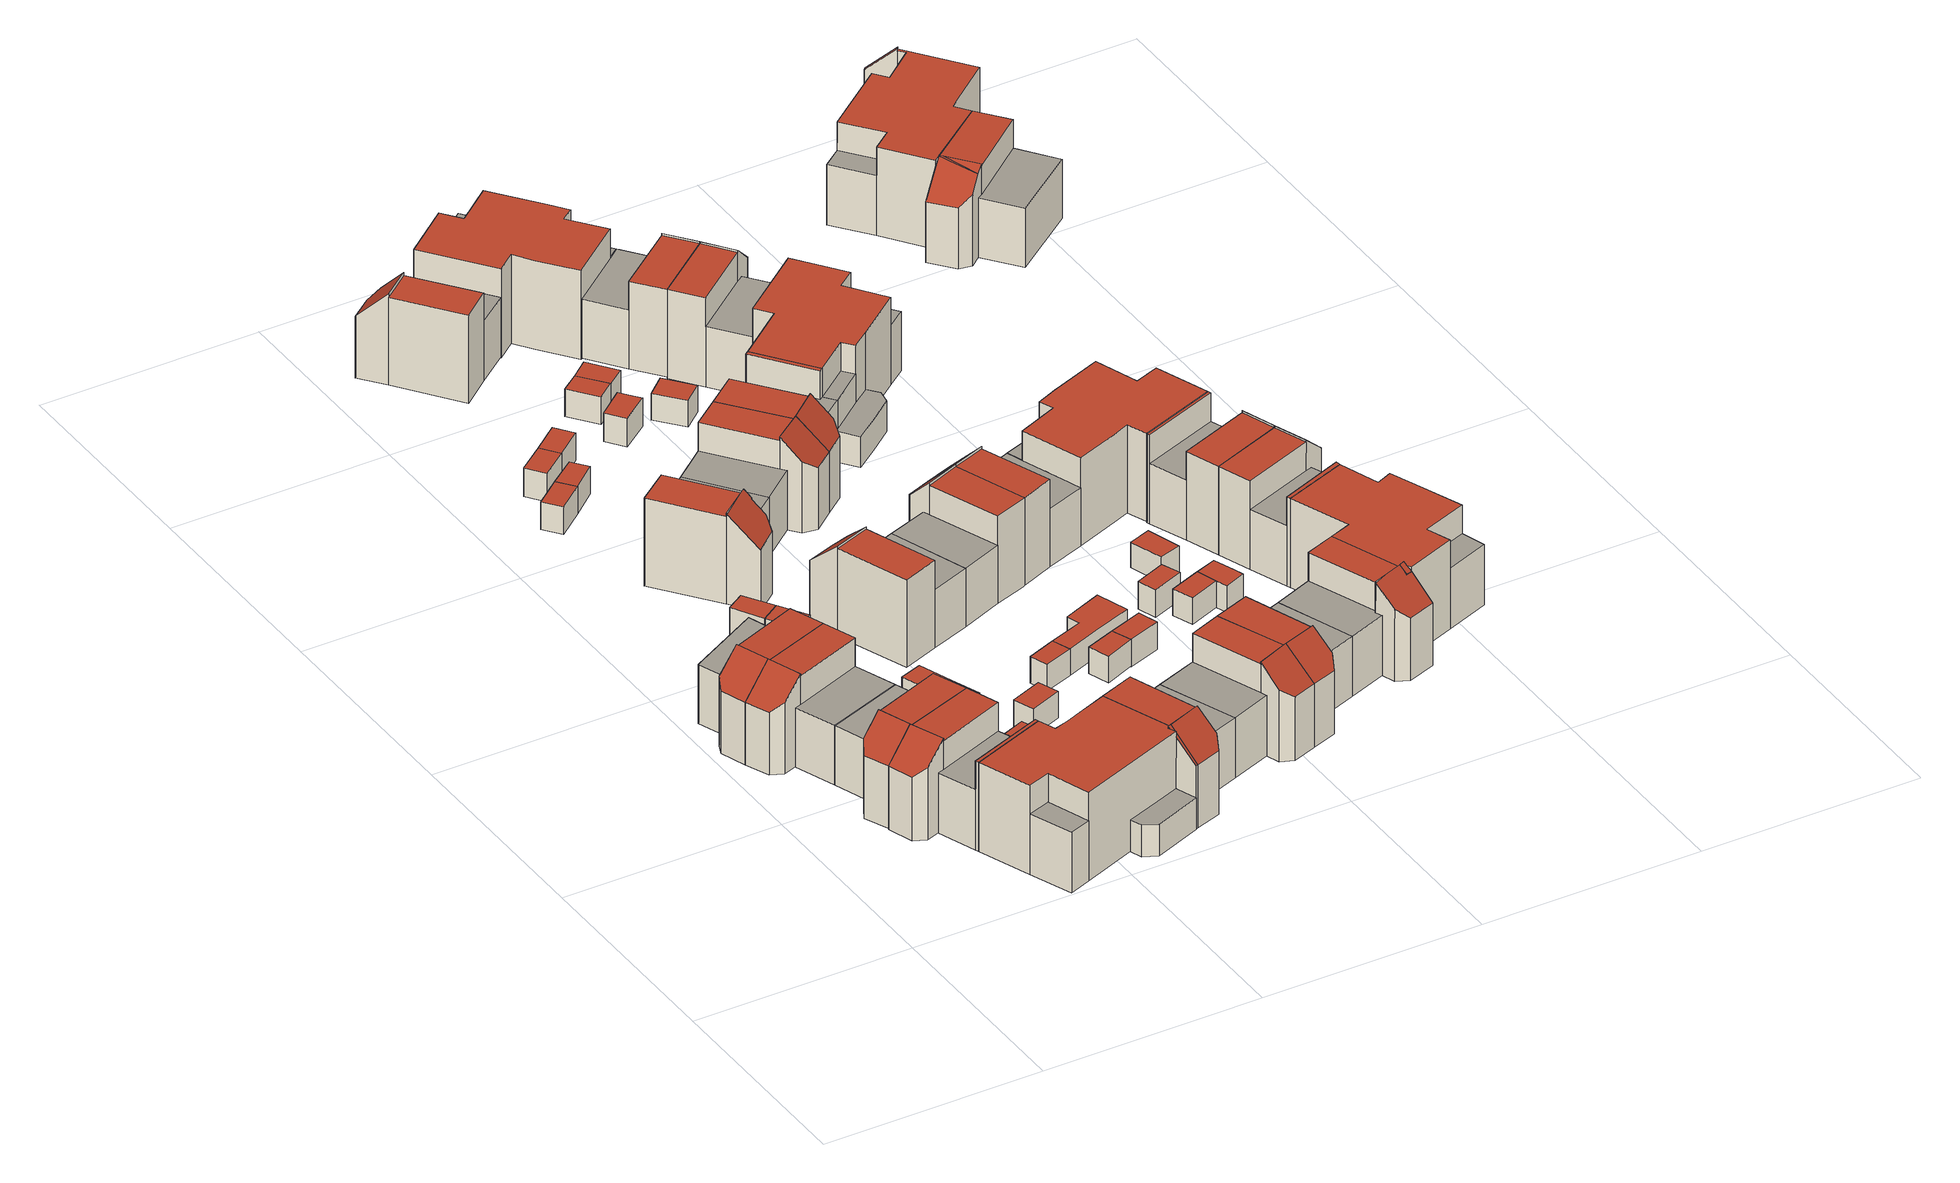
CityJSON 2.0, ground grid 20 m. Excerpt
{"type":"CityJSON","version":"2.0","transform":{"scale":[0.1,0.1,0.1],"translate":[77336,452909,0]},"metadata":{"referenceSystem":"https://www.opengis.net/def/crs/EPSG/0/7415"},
"CityObjects":{
"building1":{"type":"Building","attributes":{"Volume":412.46,"Dakoppervlakte":33.61,"Muuroppervlakte":242.44,"Vloeroppervlakte":60.44,"hoogte_Z_max_in_m_NAP":9.59,"GEB_DOEL":"woonfunctie","dateOfConstruction":"1986-01-01","measuredHeight":8.54},"geometry":[{"type":"Solid","lod":"2","boundaries":[[[[0,1,2,3,4,5,6,7,8]],[[9,10,11,12,13]],[[14,15,16,17]],[[18,19,20,21,22]],[[1,11,10,2]],[[1,0,12,11]],[[17,16,12,0,8]],[[7,14,17,8]],[[7,6,20,19,14]],[[20,6,5,21]],[[5,4,22,21]],[[19,18,15,14]],[[16,15,13,12]],[[3,9,13,15,18,22,4]],[[9,3,2,10]]]],"semantics":{"surfaces":[{"type":"GroundSurface"},{"type":"OuterFloorSurface"},{"type":"RoofSurface"},{"type":"WallSurface"}],"values":[[0,1,2,2,3,3,3,3,3,3,3,3,3,3,3]]}}]},
"building2":{"type":"Building","attributes":{"Volume":404.18,"Dakoppervlakte":34.01,"Muuroppervlakte":240.32,"Vloeroppervlakte":59.19,"hoogte_Z_max_in_m_NAP":9.59,"GEB_DOEL":"woonfunctie","dateOfConstruction":"1986-01-01","measuredHeight":8.51},"geometry":[{"type":"Solid","lod":"2","boundaries":[[[[8,7,6,23,24,25,26,27,28]],[[29,30,31,32,33]],[[34,14,17,35]],[[36,20,19,37,38]],[[27,26,29,33]],[[29,26,25,30]],[[17,14,7,8]],[[8,28,32,35,17]],[[23,36,38,24]],[[36,23,6,20]],[[19,20,6,7,14]],[[19,14,34,37]],[[34,35,32,31]],[[37,34,31,30,25,24,38]],[[28,27,33,32]]]],"semantics":{"surfaces":[{"type":"GroundSurface"},{"type":"OuterFloorSurface"},{"type":"RoofSurface"},{"type":"WallSurface"}],"values":[[0,1,2,2,3,3,3,3,3,3,3,3,3,3,3]]}}]},
"building3":{"type":"Building","attributes":{"Volume":421.4,"Dakoppervlakte":35.99,"Muuroppervlakte":285.68,"Vloeroppervlakte":60.63,"hoogte_Z_max_in_m_NAP":9.59,"GEB_DOEL":"woonfunctie","dateOfConstruction":"1986-01-01","measuredHeight":8.56},"geometry":[{"type":"Solid","lod":"2","boundaries":[[[[39,40,41,42,43,44,45,46,47,48,49]],[[50,51,52,53,54]],[[55,56,57,58]],[[59,60,61,62]],[[63,64,65,66,67]],[[52,51,49,48]],[[42,41,50,54]],[[55,40,39,56]],[[57,56,39,49,51]],[[50,58,57,51]],[[59,62,52,48,47]],[[59,47,46,60]],[[46,45,63,67,60]],[[64,63,45,44]],[[65,64,44,43]],[[66,61,60,67]],[[62,61,53,52]],[[53,61,66,65,43,42,54]],[[41,40,55,58,50]]]],"semantics":{"surfaces":[{"type":"GroundSurface"},{"type":"OuterFloorSurface"},{"type":"RoofSurface"},{"type":"WallSurface"}],"values":[[0,1,2,2,2,3,3,3,3,3,3,3,3,3,3,3,3,3,3]]}}]},
"building4":{"type":"Building","attributes":{"Volume":412.08,"Dakoppervlakte":34.38,"Muuroppervlakte":241.96,"Vloeroppervlakte":60.06,"hoogte_Z_max_in_m_NAP":9.59,"GEB_DOEL":"woonfunctie","dateOfConstruction":"1986-01-01","measuredHeight":8.53},"geometry":[{"type":"Solid","lod":"2","boundaries":[[[[2,1,68,69,70,71,72,73,74]],[[10,75,76,77,11]],[[78,60,59,79]],[[63,67,80,81,82]],[[2,10,11,1]],[[2,74,75,10]],[[59,60,70,69]],[[68,77,79,59,69]],[[82,72,71,63]],[[60,67,63,71,70]],[[72,82,81,73]],[[67,60,78,80]],[[77,76,78,79]],[[78,76,75,74,73,81,80]],[[68,1,11,77]]]],"semantics":{"surfaces":[{"type":"GroundSurface"},{"type":"OuterFloorSurface"},{"type":"RoofSurface"},{"type":"WallSurface"}],"values":[[0,1,2,2,3,3,3,3,3,3,3,3,3,3,3]]}}]},
"building5":{"type":"Building","attributes":{"Volume":960.39,"Dakoppervlakte":105.36,"Muuroppervlakte":404.07,"Vloeroppervlakte":125.51,"hoogte_Z_max_in_m_NAP":9.63,"GEB_DOEL":"woonfunctie","dateOfConstruction":"1986-01-01","measuredHeight":8.59},"geometry":[{"type":"Solid","lod":"2","boundaries":[[[[83,40,39,84,85,86,87,88,89,90,91,92,93,94]],[[95,96,97,98]],[[99,100,101,102,103]],[[56,55,104,105,106,107,108,109,110,111,112,113]],[[114,115,116,117,108,118]],[[40,55,56,39]],[[104,55,40,83,95]],[[110,87,86,111]],[[111,86,85,84,113,112]],[[95,83,94,96]],[[93,97,96,94]],[[104,95,98,105]],[[105,98,97,106]],[[103,92,91,99]],[[100,99,91,90]],[[90,89,101,100]],[[89,88,115,114,101]],[[110,116,115,88,87]],[[97,93,92,103,102,118,107,106]],[[107,118,108]],[[116,110,109,117]],[[117,109,108]],[[118,102,101,114]],[[39,56,113,84]]]],"semantics":{"surfaces":[{"type":"GroundSurface"},{"type":"OuterFloorSurface"},{"type":"RoofSurface"},{"type":"WallSurface"}],"values":[[0,1,1,2,2,3,3,3,3,3,3,3,3,3,3,3,3,3,3,3,3,3,3,3]]}}]},
"building6":{"type":"Building","attributes":{"Volume":16.04,"Dakoppervlakte":6.14,"Muuroppervlakte":26.52,"Vloeroppervlakte":6.14,"hoogte_Z_max_in_m_NAP":3.55,"GEB_DOEL":"onbekend","dateOfConstruction":"1986-01-01","measuredHeight":2.61},"geometry":[{"type":"Solid","lod":"2","boundaries":[[[[119,120,121,122]],[[123,124,125,126]],[[119,122,124,123]],[[121,125,124,122]],[[120,126,125,121]],[[120,119,123,126]]]],"semantics":{"surfaces":[{"type":"GroundSurface"},{"type":"RoofSurface"},{"type":"WallSurface"}],"values":[[0,1,2,2,2,2]]}}]},
"building7":{"type":"Building","attributes":{"Volume":15.72,"Dakoppervlakte":6.08,"Muuroppervlakte":25.92,"Vloeroppervlakte":6.08,"hoogte_Z_max_in_m_NAP":3.55,"GEB_DOEL":"onbekend","dateOfConstruction":"1986-01-01","measuredHeight":2.59},"geometry":[{"type":"Solid","lod":"2","boundaries":[[[[127,128,129,130]],[[123,131,132,124]],[[129,128,131,123]],[[128,127,132,131]],[[130,124,132,127]],[[130,129,123,124]]]],"semantics":{"surfaces":[{"type":"GroundSurface"},{"type":"RoofSurface"},{"type":"WallSurface"}],"values":[[0,1,2,2,2,2]]}}]},
"building8":{"type":"Building","attributes":{"Volume":14.73,"Dakoppervlakte":5.78,"Muuroppervlakte":25.22,"Vloeroppervlakte":5.78,"hoogte_Z_max_in_m_NAP":3.57,"GEB_DOEL":"onbekend","dateOfConstruction":"1986-01-01","measuredHeight":2.55},"geometry":[{"type":"Solid","lod":"2","boundaries":[[[[133,134,135,136]],[[137,138,139,140]],[[139,133,136,140]],[[136,135,137,140]],[[134,138,137,135]],[[133,139,138,134]]]],"semantics":{"surfaces":[{"type":"GroundSurface"},{"type":"RoofSurface"},{"type":"WallSurface"}],"values":[[0,1,2,2,2,2]]}}]},
"building9":{"type":"Building","attributes":{"Volume":15.41,"Dakoppervlakte":6.23,"Muuroppervlakte":24.92,"Vloeroppervlakte":6.23,"hoogte_Z_max_in_m_NAP":3.53,"GEB_DOEL":"onbekend","dateOfConstruction":"1986-01-01","measuredHeight":2.47},"geometry":[{"type":"Solid","lod":"2","boundaries":[[[[141,142,143,144]],[[145,146,147,148]],[[144,145,148,141]],[[144,143,146,145]],[[146,143,142,147]],[[141,148,147,142]]]],"semantics":{"surfaces":[{"type":"GroundSurface"},{"type":"RoofSurface"},{"type":"WallSurface"}],"values":[[0,1,2,2,2,2]]}}]},
"building10":{"type":"Building","attributes":{"Volume":17.42,"Dakoppervlakte":6.76,"Muuroppervlakte":27.36,"Vloeroppervlakte":6.76,"hoogte_Z_max_in_m_NAP":3.53,"GEB_DOEL":"onbekend","dateOfConstruction":"1986-01-01","measuredHeight":2.58},"geometry":[{"type":"Solid","lod":"2","boundaries":[[[[149,150,151,152]],[[153,154,155,156]],[[149,152,156,155]],[[151,153,156,152]],[[150,154,153,151]],[[150,149,155,154]]]],"semantics":{"surfaces":[{"type":"GroundSurface"},{"type":"RoofSurface"},{"type":"WallSurface"}],"values":[[0,1,2,2,2,2]]}}]},
"building11":{"type":"Building","attributes":{"Volume":15.93,"Dakoppervlakte":6.16,"Muuroppervlakte":25.96,"Vloeroppervlakte":6.16,"hoogte_Z_max_in_m_NAP":3.53,"GEB_DOEL":"onbekend","dateOfConstruction":"1986-01-01","measuredHeight":2.58},"geometry":[{"type":"Solid","lod":"2","boundaries":[[[[157,158,159,160]],[[155,161,162,156]],[[157,160,161,155]],[[160,159,162,161]],[[158,156,162,159]],[[157,155,156,158]]]],"semantics":{"surfaces":[{"type":"GroundSurface"},{"type":"RoofSurface"},{"type":"WallSurface"}],"values":[[0,1,2,2,2,2]]}}]},
"building12":{"type":"Building","attributes":{"Volume":435.85,"Dakoppervlakte":37.27,"Muuroppervlakte":247.5,"Vloeroppervlakte":63.32,"hoogte_Z_max_in_m_NAP":9.65,"GEB_DOEL":"woonfunctie","dateOfConstruction":"1986-01-01","measuredHeight":8.57},"geometry":[{"type":"Solid","lod":"2","boundaries":[[[[163,164,165,166,167,168,169,170,171,172]],[[173,174,175,176,177,178]],[[179,180,181,182]],[[183,184,185,186,187,188,189]],[[190,168,167,166,178,177]],[[173,165,164,174]],[[182,181,174,164,163]],[[182,163,172,179]],[[186,179,172,171,187]],[[188,187,171,170]],[[188,170,169,189]],[[183,189,169,168,190]],[[184,183,190,177]],[[181,180,175,174]],[[185,184,177,176]],[[180,179,186,185,176,175]],[[178,166,165,173]]]],"semantics":{"surfaces":[{"type":"GroundSurface"},{"type":"OuterFloorSurface"},{"type":"RoofSurface"},{"type":"WallSurface"}],"values":[[0,1,2,2,3,3,3,3,3,3,3,3,3,3,3,3,3]]}}]},
"building13":{"type":"Building","attributes":{"Volume":16.46,"Dakoppervlakte":6.08,"Muuroppervlakte":27.24,"Vloeroppervlakte":6.08,"hoogte_Z_max_in_m_NAP":3.57,"GEB_DOEL":"onbekend","dateOfConstruction":"1986-01-01","measuredHeight":2.71},"geometry":[{"type":"Solid","lod":"2","boundaries":[[[[191,192,193,194]],[[195,196,197,198]],[[195,191,194,196]],[[194,193,197,196]],[[192,198,197,193]],[[192,191,195,198]]]],"semantics":{"surfaces":[{"type":"GroundSurface"},{"type":"RoofSurface"},{"type":"WallSurface"}],"values":[[0,1,2,2,2,2]]}}]},
"building14":{"type":"Building","attributes":{"Volume":14.56,"Dakoppervlakte":5.57,"Muuroppervlakte":25.36,"Vloeroppervlakte":5.57,"hoogte_Z_max_in_m_NAP":3.57,"GEB_DOEL":"onbekend","dateOfConstruction":"1986-01-01","measuredHeight":2.61},"geometry":[{"type":"Solid","lod":"2","boundaries":[[[[133,199,200,134]],[[138,201,202,139]],[[133,134,138,139]],[[138,134,200,201]],[[199,202,201,200]],[[199,133,139,202]]]],"semantics":{"surfaces":[{"type":"GroundSurface"},{"type":"RoofSurface"},{"type":"WallSurface"}],"values":[[0,1,2,2,2,2]]}}]},
"building15":{"type":"Building","attributes":{"Volume":16.39,"Dakoppervlakte":6.35,"Muuroppervlakte":26.55,"Vloeroppervlakte":6.35,"hoogte_Z_max_in_m_NAP":3.53,"GEB_DOEL":"onbekend","dateOfConstruction":"1986-01-01","measuredHeight":2.58},"geometry":[{"type":"Solid","lod":"2","boundaries":[[[[203,204,205,206]],[[207,208,209,210]],[[205,204,207,210]],[[204,203,208,207]],[[206,209,208,203]],[[205,210,209,206]]]],"semantics":{"surfaces":[{"type":"GroundSurface"},{"type":"RoofSurface"},{"type":"WallSurface"}],"values":[[0,1,2,2,2,2]]}}]},
"building16":{"type":"Building","attributes":{"Volume":423.63,"Dakoppervlakte":35.5,"Muuroppervlakte":245.24,"Vloeroppervlakte":61.05,"hoogte_Z_max_in_m_NAP":9.63,"GEB_DOEL":"woonfunctie","dateOfConstruction":"1986-01-01","measuredHeight":8.61},"geometry":[{"type":"Solid","lod":"2","boundaries":[[[[211,212,213,214,215,88,87,86,216]],[[217,218,219,220,221]],[[111,110,222,223]],[[115,224,225,226,116]],[[212,211,219,218]],[[216,220,219,211]],[[223,220,216,86,111]],[[111,86,87,110]],[[87,88,115,116,110]],[[88,215,224,115]],[[214,225,224,215]],[[222,110,116,226]],[[222,221,220,223]],[[225,214,213,217,221,222,226]],[[212,218,217,213]]]],"semantics":{"surfaces":[{"type":"GroundSurface"},{"type":"OuterFloorSurface"},{"type":"RoofSurface"},{"type":"WallSurface"}],"values":[[0,1,2,2,3,3,3,3,3,3,3,3,3,3,3]]}}]},
"building17":{"type":"Building","attributes":{"Volume":15.88,"Dakoppervlakte":6.09,"Muuroppervlakte":26.33,"Vloeroppervlakte":6.09,"hoogte_Z_max_in_m_NAP":3.57,"GEB_DOEL":"onbekend","dateOfConstruction":"1986-01-01","measuredHeight":2.61},"geometry":[{"type":"Solid","lod":"2","boundaries":[[[[227,228,229,230]],[[198,231,232,195]],[[227,230,198,195]],[[231,198,230,229]],[[228,232,231,229]],[[227,195,232,228]]]],"semantics":{"surfaces":[{"type":"GroundSurface"},{"type":"RoofSurface"},{"type":"WallSurface"}],"values":[[0,1,2,2,2,2]]}}]},
"building18":{"type":"Building","attributes":{"Volume":433.82,"Dakoppervlakte":37.12,"Muuroppervlakte":246.94,"Vloeroppervlakte":63.12,"hoogte_Z_max_in_m_NAP":9.64,"GEB_DOEL":"woonfunctie","dateOfConstruction":"1986-01-01","measuredHeight":8.55},"geometry":[{"type":"Solid","lod":"2","boundaries":[[[[233,234,235,236,237,238,239,240,241]],[[242,243,244,245,246]],[[247,248,249,250]],[[251,252,253,254,255]],[[246,240,239,242]],[[242,239,238,243]],[[234,233,247,250]],[[233,241,245,248,247]],[[235,234,250,251,255]],[[253,237,236,254]],[[235,255,254,236]],[[250,249,252,251]],[[248,245,244,249]],[[252,249,244,243,238,237,253]],[[245,241,240,246]]]],"semantics":{"surfaces":[{"type":"GroundSurface"},{"type":"OuterFloorSurface"},{"type":"RoofSurface"},{"type":"WallSurface"}],"values":[[0,1,2,2,3,3,3,3,3,3,3,3,3,3,3]]}}]},
"building19":{"type":"Building","attributes":{"Volume":401.71,"Dakoppervlakte":34.74,"Muuroppervlakte":239.02,"Vloeroppervlakte":58.03,"hoogte_Z_max_in_m_NAP":9.66,"GEB_DOEL":"woonfunctie","dateOfConstruction":"1986-01-01","measuredHeight":8.59},"geometry":[{"type":"Solid","lod":"2","boundaries":[[[[256,257,258,259,260,261,262,263,264]],[[265,266,267,268,269]],[[270,271,272,273]],[[274,275,276,277,278]],[[269,263,262,265]],[[261,266,265,262]],[[273,257,256,270]],[[271,270,256,264,268]],[[260,259,278,277]],[[274,278,259,258]],[[258,257,273,275,274]],[[273,272,276,275]],[[271,268,267,272]],[[276,272,267,266,261,260,277]],[[263,269,268,264]]]],"semantics":{"surfaces":[{"type":"GroundSurface"},{"type":"OuterFloorSurface"},{"type":"RoofSurface"},{"type":"WallSurface"}],"values":[[0,1,2,2,3,3,3,3,3,3,3,3,3,3,3]]}}]},
"building20":{"type":"Building","attributes":{"Volume":12.2,"Dakoppervlakte":4.76,"Muuroppervlakte":23,"Vloeroppervlakte":4.76,"hoogte_Z_max_in_m_NAP":3.53,"GEB_DOEL":"onbekend","dateOfConstruction":"1986-01-01","measuredHeight":2.56},"geometry":[{"type":"Solid","lod":"2","boundaries":[[[[279,280,281,282]],[[283,284,285,286]],[[282,283,286,279]],[[282,281,284,283]],[[280,285,284,281]],[[286,285,280,279]]]],"semantics":{"surfaces":[{"type":"GroundSurface"},{"type":"RoofSurface"},{"type":"WallSurface"}],"values":[[0,1,2,2,2,2]]}}]},
"building21":{"type":"Building","attributes":{"Volume":411.7,"Dakoppervlakte":34.25,"Muuroppervlakte":242.1,"Vloeroppervlakte":60.08,"hoogte_Z_max_in_m_NAP":9.65,"GEB_DOEL":"woonfunctie","dateOfConstruction":"1986-01-01","measuredHeight":8.59},"geometry":[{"type":"Solid","lod":"2","boundaries":[[[[287,288,289,290,291,292,166,165,293]],[[178,294,295,296,173]],[[297,298,299,300]],[[301,302,303,304,305]],[[165,166,178,173]],[[178,166,292,294]],[[300,288,287,297]],[[296,298,297,287,293]],[[305,291,290,301]],[[301,290,289,302]],[[289,288,300,303,302]],[[303,300,299,304]],[[298,296,295,299]],[[292,291,305,304,299,295,294]],[[165,173,296,293]]]],"semantics":{"surfaces":[{"type":"GroundSurface"},{"type":"OuterFloorSurface"},{"type":"RoofSurface"},{"type":"WallSurface"}],"values":[[0,1,2,2,3,3,3,3,3,3,3,3,3,3,3]]}}]},
"building22":{"type":"Building","attributes":{"Volume":16.58,"Dakoppervlakte":6.28,"Muuroppervlakte":26.97,"Vloeroppervlakte":6.28,"hoogte_Z_max_in_m_NAP":3.57,"GEB_DOEL":"onbekend","dateOfConstruction":"1986-01-01","measuredHeight":2.64},"geometry":[{"type":"Solid","lod":"2","boundaries":[[[[306,307,308,309,310]],[[311,312,313,314,315]],[[308,315,314,309]],[[308,307,311,315]],[[307,306,312,311]],[[314,313,312,306,310,309]]]],"semantics":{"surfaces":[{"type":"GroundSurface"},{"type":"RoofSurface"},{"type":"WallSurface"}],"values":[[0,1,2,2,2,2]]}}]},
"building23":{"type":"Building","attributes":{"Volume":16.02,"Dakoppervlakte":6.23,"Muuroppervlakte":26.14,"Vloeroppervlakte":6.23,"hoogte_Z_max_in_m_NAP":3.57,"GEB_DOEL":"onbekend","dateOfConstruction":"1986-01-01","measuredHeight":2.57},"geometry":[{"type":"Solid","lod":"2","boundaries":[[[[316,317,318,319,320]],[[321,322,323,324,325]],[[318,317,321,325]],[[317,316,322,321]],[[322,316,320,319,324,323]],[[324,319,318,325]]]],"semantics":{"surfaces":[{"type":"GroundSurface"},{"type":"RoofSurface"},{"type":"WallSurface"}],"values":[[0,1,2,2,2,2]]}}]},
"building24":{"type":"Building","attributes":{"Volume":413.33,"Dakoppervlakte":33.57,"Muuroppervlakte":243.2,"Vloeroppervlakte":60.16,"hoogte_Z_max_in_m_NAP":9.63,"GEB_DOEL":"woonfunctie","dateOfConstruction":"1986-01-01","measuredHeight":8.6},"geometry":[{"type":"Solid","lod":"2","boundaries":[[[[212,211,326,327,328,329,330,331,332]],[[218,333,334,335,219]],[[336,337,338,339]],[[340,341,342,343,344]],[[211,212,218,219]],[[212,332,333,218]],[[337,328,327,338]],[[339,338,327,326,335]],[[342,341,331,330]],[[342,330,329,343]],[[337,344,343,329,328]],[[340,344,337,336]],[[335,334,336,339]],[[336,334,333,332,331,341,340]],[[211,219,335,326]]]],"semantics":{"surfaces":[{"type":"GroundSurface"},{"type":"OuterFloorSurface"},{"type":"RoofSurface"},{"type":"WallSurface"}],"values":[[0,1,2,2,3,3,3,3,3,3,3,3,3,3,3]]}}]},
"building25":{"type":"Building","attributes":{"Volume":14.27,"Dakoppervlakte":5.71,"Muuroppervlakte":24.3,"Vloeroppervlakte":5.71,"hoogte_Z_max_in_m_NAP":3.53,"GEB_DOEL":"onbekend","dateOfConstruction":"1986-01-01","measuredHeight":2.5},"geometry":[{"type":"Solid","lod":"2","boundaries":[[[[345,346,347,348]],[[349,350,351,352]],[[349,352,347,346]],[[346,345,350,349]],[[348,351,350,345]],[[348,347,352,351]]]],"semantics":{"surfaces":[{"type":"GroundSurface"},{"type":"RoofSurface"},{"type":"WallSurface"}],"values":[[0,1,2,2,2,2]]}}]},
"building26":{"type":"Building","attributes":{"Volume":417.13,"Dakoppervlakte":35.08,"Muuroppervlakte":242.19,"Vloeroppervlakte":61.67,"hoogte_Z_max_in_m_NAP":9.64,"GEB_DOEL":"woonfunctie","dateOfConstruction":"1986-01-01","measuredHeight":8.53},"geometry":[{"type":"Solid","lod":"2","boundaries":[[[[353,354,355,356,357,358,359,360,240,239]],[[361,242,246,362,363]],[[364,365,366,367,368]],[[369,370,371,372,373]],[[242,239,240,246]],[[246,240,360,362]],[[364,358,357,365]],[[364,368,367,362,360,359,358]],[[373,365,357,356,369]],[[356,355,370,369]],[[371,370,355,354]],[[373,372,366,365]],[[367,366,363,362]],[[371,354,353,361,363,366,372]],[[242,361,353,239]]]],"semantics":{"surfaces":[{"type":"GroundSurface"},{"type":"OuterFloorSurface"},{"type":"RoofSurface"},{"type":"WallSurface"}],"values":[[0,1,2,2,3,3,3,3,3,3,3,3,3,3,3]]}}]},
"building27":{"type":"Building","attributes":{"Volume":15.25,"Dakoppervlakte":6.11,"Muuroppervlakte":25.21,"Vloeroppervlakte":6.11,"hoogte_Z_max_in_m_NAP":3.57,"GEB_DOEL":"onbekend","dateOfConstruction":"1986-01-01","measuredHeight":2.5},"geometry":[{"type":"Solid","lod":"2","boundaries":[[[[374,375,376,377]],[[325,324,378,379]],[[374,377,324,325]],[[377,376,378,324]],[[375,379,378,376]],[[374,325,379,375]]]],"semantics":{"surfaces":[{"type":"GroundSurface"},{"type":"RoofSurface"},{"type":"WallSurface"}],"values":[[0,1,2,2,2,2]]}}]},
"building28":{"type":"Building","attributes":{"Volume":43.77,"Dakoppervlakte":17.24,"Muuroppervlakte":51.67,"Vloeroppervlakte":17.24,"hoogte_Z_max_in_m_NAP":3.53,"GEB_DOEL":"onbekend","dateOfConstruction":"1986-01-01","measuredHeight":2.54},"geometry":[{"type":"Solid","lod":"2","boundaries":[[[[279,380,381,382,383,384,280]],[[385,386,286,285,387,388,389]],[[279,280,285,286]],[[382,389,388,383]],[[382,381,385,389]],[[386,385,381,380]],[[380,279,286,386]],[[280,384,383,388,387,285]]]],"semantics":{"surfaces":[{"type":"GroundSurface"},{"type":"RoofSurface"},{"type":"WallSurface"}],"values":[[0,1,2,2,2,2,2,2]]}}]},
"building29":{"type":"Building","attributes":{"Volume":430.8,"Dakoppervlakte":37.91,"Muuroppervlakte":279.66,"Vloeroppervlakte":62.35,"hoogte_Z_max_in_m_NAP":9.65,"GEB_DOEL":"woonfunctie","dateOfConstruction":"1986-01-01","measuredHeight":8.54},"geometry":[{"type":"Solid","lod":"2","boundaries":[[[[390,391,392,393,394,395,289,288,287,396,397,398]],[[399,400,401,402,403,404,405,406]],[[407,408,409,410]],[[411,297,300,412]],[[302,413,414,415,303]],[[405,397,396,406]],[[400,393,392,391,402,401]],[[402,391,390,403]],[[408,407,398,397,405]],[[408,405,404,409]],[[410,409,404,403]],[[297,411,406,396,287]],[[287,288,300,297]],[[303,300,288,289,302]],[[289,395,413,302]],[[414,413,395,394]],[[300,303,415,412]],[[399,406,411,412]],[[414,394,393,400,399,412,415]],[[407,410,403,390,398]]]],"semantics":{"surfaces":[{"type":"GroundSurface"},{"type":"OuterFloorSurface"},{"type":"RoofSurface"},{"type":"WallSurface"}],"values":[[0,1,2,2,2,3,3,3,3,3,3,3,3,3,3,3,3,3,3,3]]}}]},
"building30":{"type":"Building","attributes":{"Volume":17.24,"Dakoppervlakte":6.88,"Muuroppervlakte":26.7,"Vloeroppervlakte":6.88,"hoogte_Z_max_in_m_NAP":3.57,"GEB_DOEL":"onbekend","dateOfConstruction":"1986-01-01","measuredHeight":2.51},"geometry":[{"type":"Solid","lod":"2","boundaries":[[[[416,417,418,419,420]],[[421,422,423,424,425]],[[421,419,418,417,423,422]],[[417,416,424,423]],[[420,425,424,416]],[[419,421,425,420]]]],"semantics":{"surfaces":[{"type":"GroundSurface"},{"type":"RoofSurface"},{"type":"WallSurface"}],"values":[[0,1,2,2,2,2]]}}]},
"building31":{"type":"Building","attributes":{"Volume":16.51,"Dakoppervlakte":6.32,"Muuroppervlakte":27.05,"Vloeroppervlakte":6.32,"hoogte_Z_max_in_m_NAP":3.53,"GEB_DOEL":"onbekend","dateOfConstruction":"1986-01-01","measuredHeight":2.61},"geometry":[{"type":"Solid","lod":"2","boundaries":[[[[426,427,428,429]],[[352,351,430,431]],[[426,429,351,352]],[[429,428,430,351]],[[430,428,427,431]],[[431,427,426,352]]]],"semantics":{"surfaces":[{"type":"GroundSurface"},{"type":"RoofSurface"},{"type":"WallSurface"}],"values":[[0,1,2,2,2,2]]}}]},
"building32":{"type":"Building","attributes":{"Volume":973.55,"Dakoppervlakte":102.54,"Muuroppervlakte":396.86,"Vloeroppervlakte":129.79,"hoogte_Z_max_in_m_NAP":9.39,"GEB_DOEL":"woonfunctie","dateOfConstruction":"1986-01-01","measuredHeight":8.34},"geometry":[{"type":"Solid","lod":"2","boundaries":[[[[432,433,434,435,436,437,438,439,440,441,442,443,444,445,446]],[[447,448,449,450]],[[451,452,453,454,455,456,457]],[[458,459,460,461]],[[462,463,464,465,466,467,468,469,470,471,472,473]],[[440,439,464,463,450]],[[464,439,438,465]],[[465,438,437,466]],[[468,435,434,461,469]],[[448,473,472,455,443,442]],[[448,442,441,449]],[[449,441,440,450]],[[473,448,447,462]],[[462,447,450,463]],[[432,446,452,451]],[[452,446,445,453]],[[453,445,444,454]],[[454,444,443,455]],[[451,457,433,432]],[[457,458,461,434,433]],[[458,457,456,459]],[[469,461,460,470]],[[470,460,459,471]],[[471,459,456,455,472]],[[468,467,466,437,436,435]]]],"semantics":{"surfaces":[{"type":"GroundSurface"},{"type":"OuterFloorSurface"},{"type":"RoofSurface"},{"type":"WallSurface"}],"values":[[0,1,1,1,2,3,3,3,3,3,3,3,3,3,3,3,3,3,3,3,3,3,3,3,3]]}}]},
"building33":{"type":"Building","attributes":{"Volume":430.76,"Dakoppervlakte":35.34,"Muuroppervlakte":247,"Vloeroppervlakte":62.46,"hoogte_Z_max_in_m_NAP":9.63,"GEB_DOEL":"woonfunctie","dateOfConstruction":"1986-01-01","measuredHeight":8.6},"geometry":[{"type":"Solid","lod":"2","boundaries":[[[[327,474,475,476,477,478,479,329,328]],[[480,481,482,483,484]],[[338,337,485,486]],[[487,488,344,343,489]],[[484,476,475,480]],[[481,480,475,474]],[[338,486,481,474,327]],[[338,327,328,337]],[[489,479,478,487]],[[328,329,343,344,337]],[[489,343,329,479]],[[488,485,337,344]],[[485,482,481,486]],[[482,485,488,487,478,477,483]],[[477,476,484,483]]]],"semantics":{"surfaces":[{"type":"GroundSurface"},{"type":"OuterFloorSurface"},{"type":"RoofSurface"},{"type":"WallSurface"}],"values":[[0,1,2,2,3,3,3,3,3,3,3,3,3,3,3]]}}]},
"building34":{"type":"Building","attributes":{"Volume":411.3,"Dakoppervlakte":34.8,"Muuroppervlakte":241.48,"Vloeroppervlakte":60.26,"hoogte_Z_max_in_m_NAP":9.64,"GEB_DOEL":"woonfunctie","dateOfConstruction":"1986-01-01","measuredHeight":8.57},"geometry":[{"type":"Solid","lod":"2","boundaries":[[[[358,357,356,490,491,492,493,494,495,496]],[[497,498,499,500,501,502]],[[365,364,503,504]],[[505,506,507,369,373]],[[494,500,499,495]],[[500,494,493,492,502,501]],[[357,358,364,365]],[[498,503,364,358,496]],[[491,490,507,506]],[[369,507,490,356]],[[357,365,373,369,356]],[[365,504,505,373]],[[503,498,497,504]],[[505,504,497,502,492,491,506]],[[498,496,495,499]]]],"semantics":{"surfaces":[{"type":"GroundSurface"},{"type":"OuterFloorSurface"},{"type":"RoofSurface"},{"type":"WallSurface"}],"values":[[0,1,2,2,3,3,3,3,3,3,3,3,3,3,3]]}}]},
"building35":{"type":"Building","attributes":{"Volume":14.57,"Dakoppervlakte":5.52,"Muuroppervlakte":25.7,"Vloeroppervlakte":5.52,"hoogte_Z_max_in_m_NAP":3.53,"GEB_DOEL":"onbekend","dateOfConstruction":"1986-01-01","measuredHeight":2.64},"geometry":[{"type":"Solid","lod":"2","boundaries":[[[[508,509,510,511]],[[512,513,514,515]],[[509,513,512,510]],[[509,508,514,513]],[[511,515,514,508]],[[511,510,512,515]]]],"semantics":{"surfaces":[{"type":"GroundSurface"},{"type":"RoofSurface"},{"type":"WallSurface"}],"values":[[0,1,2,2,2,2]]}}]},
"building36":{"type":"Building","attributes":{"Volume":416.42,"Dakoppervlakte":34.34,"Muuroppervlakte":242.25,"Vloeroppervlakte":61.28,"hoogte_Z_max_in_m_NAP":9.57,"GEB_DOEL":"woonfunctie","dateOfConstruction":"1986-01-01","measuredHeight":8.47},"geometry":[{"type":"Solid","lod":"2","boundaries":[[[[516,517,518,519,520,521,522,523,524,525]],[[526,527,528,529,530,458]],[[531,532,533,534]],[[535,536,537,538,539]],[[519,518,526,458]],[[518,517,527,526]],[[531,534,527,517,516]],[[532,531,516,525]],[[525,524,535,539,532]],[[536,535,524,523]],[[537,536,523,522]],[[533,532,539,538]],[[527,534,533,528]],[[528,533,538,537,522,521,529]],[[458,530,529,521,520,519]]]],"semantics":{"surfaces":[{"type":"GroundSurface"},{"type":"OuterFloorSurface"},{"type":"RoofSurface"},{"type":"WallSurface"}],"values":[[0,1,2,2,3,3,3,3,3,3,3,3,3,3,3]]}}]},
"building37":{"type":"Building","attributes":{"Volume":15.63,"Dakoppervlakte":6.14,"Muuroppervlakte":25.75,"Vloeroppervlakte":6.14,"hoogte_Z_max_in_m_NAP":3.53,"GEB_DOEL":"onbekend","dateOfConstruction":"1986-01-01","measuredHeight":2.55},"geometry":[{"type":"Solid","lod":"2","boundaries":[[[[540,541,542,543]],[[544,545,546,547]],[[542,541,544,547]],[[541,540,545,544]],[[543,546,545,540]],[[547,546,543,542]]]],"semantics":{"surfaces":[{"type":"GroundSurface"},{"type":"RoofSurface"},{"type":"WallSurface"}],"values":[[0,1,2,2,2,2]]}}]},
"building38":{"type":"Building","attributes":{"Volume":416.56,"Dakoppervlakte":34.43,"Muuroppervlakte":243.08,"Vloeroppervlakte":60.74,"hoogte_Z_max_in_m_NAP":9.57,"GEB_DOEL":"woonfunctie","dateOfConstruction":"1986-01-01","measuredHeight":8.52},"geometry":[{"type":"Solid","lod":"2","boundaries":[[[[548,549,550,551,552,553,554,555,556]],[[557,558,559,560,561]],[[562,563,532,531]],[[535,539,564,565,566]],[[548,559,558,549]],[[559,548,556,560]],[[551,531,532,552]],[[562,531,551,550,557]],[[554,553,535,566]],[[532,539,535,553,552]],[[565,555,554,566]],[[539,532,563,564]],[[562,557,561,563]],[[563,561,560,556,555,565,564]],[[557,550,549,558]]]],"semantics":{"surfaces":[{"type":"GroundSurface"},{"type":"OuterFloorSurface"},{"type":"RoofSurface"},{"type":"WallSurface"}],"values":[[0,1,2,2,3,3,3,3,3,3,3,3,3,3,3]]}}]},
"building39":{"type":"Building","attributes":{"Volume":962.12,"Dakoppervlakte":101.6,"Muuroppervlakte":392.61,"Vloeroppervlakte":128.46,"hoogte_Z_max_in_m_NAP":9.39,"GEB_DOEL":"woonfunctie","dateOfConstruction":"1986-01-01","measuredHeight":8.33},"geometry":[{"type":"Solid","lod":"2","boundaries":[[[[567,568,569,570,571,572,573,392,391,390,398,574,575,576,577]],[[578,579,580,581]],[[582,583,584,585,586,587,588,589]],[[402,590,591,403]],[[592,593,594,595,407,410,596,597,598,599,600]],[[576,593,592,581,577]],[[575,594,593,576]],[[594,575,574,595]],[[398,390,403,410,407]],[[568,579,599,598,584,569]],[[580,579,568,567]],[[577,581,580,567]],[[599,579,578,600]],[[592,600,578,581]],[[583,582,571,570]],[[584,583,570,569]],[[392,573,588,587]],[[582,589,588,573,572,571]],[[402,403,390,391,586]],[[586,391,392,587]],[[585,590,402,586]],[[410,403,591,596]],[[596,591,590,597]],[[597,590,585,584,598]],[[595,574,398,407]]]],"semantics":{"surfaces":[{"type":"GroundSurface"},{"type":"OuterFloorSurface"},{"type":"RoofSurface"},{"type":"WallSurface"}],"values":[[0,1,1,1,2,3,3,3,3,3,3,3,3,3,3,3,3,3,3,3,3,3,3,3,3]]}}]},
"building40":{"type":"Building","attributes":{"Volume":16.45,"Dakoppervlakte":6.71,"Muuroppervlakte":25.97,"Vloeroppervlakte":6.71,"hoogte_Z_max_in_m_NAP":3.53,"GEB_DOEL":"onbekend","dateOfConstruction":"1986-01-01","measuredHeight":2.45},"geometry":[{"type":"Solid","lod":"2","boundaries":[[[[601,602,603,604]],[[605,606,607,608]],[[604,606,605,601]],[[604,603,607,606]],[[602,608,607,603]],[[602,601,605,608]]]],"semantics":{"surfaces":[{"type":"GroundSurface"},{"type":"RoofSurface"},{"type":"WallSurface"}],"values":[[0,1,2,2,2,2]]}}]},
"building41":{"type":"Building","attributes":{"Volume":15.51,"Dakoppervlakte":6.19,"Muuroppervlakte":25.33,"Vloeroppervlakte":6.19,"hoogte_Z_max_in_m_NAP":3.53,"GEB_DOEL":"onbekend","dateOfConstruction":"1986-01-01","measuredHeight":2.51},"geometry":[{"type":"Solid","lod":"2","boundaries":[[[[609,610,543,542,611,612]],[[613,614,547,546,615,616]],[[542,543,546,547]],[[610,609,616,615]],[[609,612,613,616]],[[613,612,611,614]],[[543,610,615,546]],[[542,547,614,611]]]],"semantics":{"surfaces":[{"type":"GroundSurface"},{"type":"RoofSurface"},{"type":"WallSurface"}],"values":[[0,1,2,2,2,2,2,2]]}}]},
"building42":{"type":"Building","attributes":{"Volume":396.06,"Dakoppervlakte":32.53,"Muuroppervlakte":245.78,"Vloeroppervlakte":58.03,"hoogte_Z_max_in_m_NAP":9.63,"GEB_DOEL":"woonfunctie","dateOfConstruction":"1986-01-01","measuredHeight":8.59},"geometry":[{"type":"Solid","lod":"2","boundaries":[[[[617,618,476,475,619,620,621,622,623,624,625,626]],[[484,627,628,629,630,631,480]],[[632,633,634,635]],[[636,637,638,639,640,641,642]],[[631,619,475,480]],[[484,476,618,617,628,627]],[[620,634,633,621]],[[631,635,634,620,619]],[[636,626,625,637]],[[625,624,638,637]],[[624,623,639,638]],[[639,623,622,640]],[[621,633,641,640,622]],[[635,631,630,632]],[[636,642,629,628,617,626]],[[633,632,630,629,642,641]],[[480,475,476,484]]]],"semantics":{"surfaces":[{"type":"GroundSurface"},{"type":"OuterFloorSurface"},{"type":"RoofSurface"},{"type":"WallSurface"}],"values":[[0,1,2,2,3,3,3,3,3,3,3,3,3,3,3,3,3]]}}]},
"building43":{"type":"Building","attributes":{"Volume":958.5,"Dakoppervlakte":100.15,"Muuroppervlakte":393.6,"Vloeroppervlakte":128.98,"hoogte_Z_max_in_m_NAP":9.39,"GEB_DOEL":"woonfunctie","dateOfConstruction":"1986-01-01","measuredHeight":8.32},"geometry":[{"type":"Solid","lod":"2","boundaries":[[[[643,644,645,646,647,648,495,649,494,493,650,651,652,653,654]],[[655,656,657,658]],[[659,660,661,662,663,664,665]],[[666,500,667,668]],[[669,670,671,672,673,674,675,676,677,678,679,680]],[[647,646,678,677]],[[678,646,645,679]],[[645,644,655,680,679]],[[674,667,649,495,675]],[[675,495,648,647,677,676]],[[643,656,655,644]],[[657,656,643,654]],[[658,669,680,655]],[[657,670,669,658]],[[663,653,652,664]],[[665,664,652,651]],[[651,650,659,665]],[[650,493,660,659]],[[667,500,661,494,649]],[[493,494,661,660]],[[500,666,662,661]],[[663,662,666,672,671]],[[672,666,668,673]],[[673,668,667,674]],[[654,653,663,671,670,657]]]],"semantics":{"surfaces":[{"type":"GroundSurface"},{"type":"OuterFloorSurface"},{"type":"RoofSurface"},{"type":"WallSurface"}],"values":[[0,1,1,1,2,3,3,3,3,3,3,3,3,3,3,3,3,3,3,3,3,3,3,3,3]]}}]},
"building44":{"type":"Building","attributes":{"Volume":428.38,"Dakoppervlakte":36.49,"Muuroppervlakte":281.12,"Vloeroppervlakte":61.13,"hoogte_Z_max_in_m_NAP":9.56,"GEB_DOEL":"woonfunctie","dateOfConstruction":"1986-01-01","measuredHeight":8.56},"geometry":[{"type":"Solid","lod":"2","boundaries":[[[[681,682,683,684,685,686,687,688,689,690,691,692]],[[693,694,695,696,697,698]],[[699,700,701,702]],[[703,704,705,706]],[[707,708,709,710]],[[711,712,713,714,715]],[[694,693,700,689,688]],[[682,681,697,696]],[[697,681,692,703,706]],[[691,690,699,702]],[[699,690,689,700]],[[704,702,701,698,705]],[[700,693,698,701]],[[697,706,705,698]],[[683,707,710,684]],[[683,682,696,708,707]],[[686,713,712,687]],[[686,685,714,713]],[[685,684,710,715,714]],[[710,709,711,715]],[[696,695,709,708]],[[709,695,694,688,687,712,711]],[[704,703,692,691,702]]]],"semantics":{"surfaces":[{"type":"GroundSurface"},{"type":"OuterFloorSurface"},{"type":"RoofSurface"},{"type":"WallSurface"}],"values":[[0,1,1,2,2,2,3,3,3,3,3,3,3,3,3,3,3,3,3,3,3,3,3]]}}]},
"building45":{"type":"Building","attributes":{"Volume":426.93,"Dakoppervlakte":36.72,"Muuroppervlakte":287.06,"Vloeroppervlakte":61.21,"hoogte_Z_max_in_m_NAP":9.56,"GEB_DOEL":"woonfunctie","dateOfConstruction":"1986-01-01","measuredHeight":8.52},"geometry":[{"type":"Solid","lod":"2","boundaries":[[[[716,717,718,719,685,684,683,720,721,722,723]],[[724,725,726,727,728]],[[678,729,730,679]],[[731,732,707,710]],[[714,733,734,735,715]],[[721,720,727,726]],[[725,724,717,716]],[[679,723,722,678]],[[726,729,678,722,721]],[[730,729,726,725]],[[707,732,727,720,683]],[[684,710,707,683]],[[715,710,684,685,714]],[[685,719,733,714]],[[719,718,734,733]],[[735,731,710,715]],[[732,731,728,727]],[[717,724,728,731,735,734,718]],[[730,725,716,723,679]]]],"semantics":{"surfaces":[{"type":"GroundSurface"},{"type":"OuterFloorSurface"},{"type":"RoofSurface"},{"type":"WallSurface"}],"values":[[0,1,2,2,2,3,3,3,3,3,3,3,3,3,3,3,3,3,3]]}}]},
"building46":{"type":"Building","attributes":{"Volume":977.59,"Dakoppervlakte":101.88,"Muuroppervlakte":398.68,"Vloeroppervlakte":130.21,"hoogte_Z_max_in_m_NAP":9.63,"GEB_DOEL":"woonfunctie","dateOfConstruction":"1986-01-01","measuredHeight":8.62},"geometry":[{"type":"Solid","lod":"2","boundaries":[[[[621,620,736,692,691,690,689,737,738,739,740,741,742,743,623,622]],[[744,745,746,747]],[[748,749,750,751,752,753,754]],[[755,699,702,756]],[[704,703,757,634,633,758,759,760,761,762,763,764,765,766]],[[640,639,759,767,641]],[[736,620,634,757]],[[634,620,621,633]],[[760,639,623,743,746,761]],[[763,744,741,740,752,764]],[[703,704,702,691,692]],[[703,692,736,757]],[[623,639,640,622]],[[639,760,759]],[[758,767,759]],[[758,633,641,767]],[[743,742,747,746]],[[741,744,747,742]],[[745,762,761,746]],[[762,745,744,763]],[[740,739,753,752]],[[753,739,738,754]],[[754,738,737,748]],[[737,689,749,748]],[[689,690,750,749]],[[690,691,702,699,750]],[[755,751,750,699]],[[765,764,752,751,755]],[[755,756,766,765]],[[766,756,702,704]],[[621,622,640,641,633]]]],"semantics":{"surfaces":[{"type":"GroundSurface"},{"type":"OuterFloorSurface"},{"type":"RoofSurface"},{"type":"WallSurface"}],"values":[[0,1,1,1,2,2,3,3,3,3,3,3,3,3,3,3,3,3,3,3,3,3,3,3,3,3,3,3,3,3,3]]}}]},
"building47":{"type":"Building","attributes":{"Volume":439.88,"Dakoppervlakte":37.32,"Muuroppervlakte":246.95,"Vloeroppervlakte":63.58,"hoogte_Z_max_in_m_NAP":9.58,"GEB_DOEL":"woonfunctie","dateOfConstruction":"1986-01-01","measuredHeight":8.52},"geometry":[{"type":"Solid","lod":"2","boundaries":[[[[768,769,770,771,772,773,774,775,776,777]],[[778,779,780,781,782]],[[783,784,785,786]],[[787,788,784]],[[789,788,787]],[[784,790,791,792,793,787]],[[771,770,782,781]],[[770,769,778,782]],[[786,779,768,777,783]],[[777,776,784,783]],[[776,775,790,784]],[[775,774,791,790]],[[791,774,773,792]],[[792,773,772,793]],[[788,789,785,784]],[[786,785,780,779]],[[785,789,787,793,772,771,781,780]],[[778,769,768,779]]]],"semantics":{"surfaces":[{"type":"GroundSurface"},{"type":"OuterFloorSurface"},{"type":"RoofSurface"},{"type":"WallSurface"}],"values":[[0,1,2,2,2,2,3,3,3,3,3,3,3,3,3,3,3,3]]}}]},
"building48":{"type":"Building","attributes":{"Volume":958.87,"Dakoppervlakte":100.5,"Muuroppervlakte":415.81,"Vloeroppervlakte":126.04,"hoogte_Z_max_in_m_NAP":9.65,"GEB_DOEL":"woonfunctie","dateOfConstruction":"1986-01-01","measuredHeight":8.63},"geometry":[{"type":"Solid","lod":"2","boundaries":[[[[794,795,796,797,798,799,800,801,802,803,804,805,806,807]],[[808,809,810,811]],[[812,813,814,815,816,817]],[[818,819,820,821,822]],[[823,824,825,826,827,828,783,829,830,831,832,833,834]],[[835,836,837,838]],[[794,828,827,808,795]],[[794,807,783,828]],[[807,806,829,783]],[[797,796,811,810]],[[795,808,811,796]],[[825,810,809,826]],[[827,826,809,808]],[[812,801,800,813]],[[800,799,814,813]],[[799,798,815,814]],[[836,832,803,802,837]],[[802,801,812,838,837]],[[818,817,816,819]],[[838,812,817,818,822,833,835]],[[833,822,821,834]],[[834,821,820,823]],[[823,820,819,824]],[[810,825,824,819,816,815,798,797]],[[832,836,835,833]],[[831,804,803,832]],[[829,806,805,804,831,830]]]],"semantics":{"surfaces":[{"type":"GroundSurface"},{"type":"OuterFloorSurface"},{"type":"RoofSurface"},{"type":"WallSurface"}],"values":[[0,1,1,1,2,2,3,3,3,3,3,3,3,3,3,3,3,3,3,3,3,3,3,3,3,3,3]]}}]}
},
"vertices":[
[119,287,11],[133,249,11],[63,224,11],[49,261,11],[37,257,11],[26,262,11],[17,284,11],[44,294,11],[108,317,11],[49,261,67],[63,224,67],[133,249,67],[119,287,67],[55,263,67],[44,294,94],[55,263,94],[119,287,94],[108,317,94],[55,263,96],[44,294,96],[17,284,70],[26,262,70],[37,257,78],
[9,307,11],[13,317,11],[26,322,11],[15,352,11],[82,388,11],[96,348,11],[15,352,67],[26,322,67],[33,324,67],[96,348,67],[82,388,67],[33,324,94],[96,348,94],[9,307,70],[33,324,96],[13,317,77],
[183,114,10],[113,88,10],[112,91,10],[99,126,10],[87,122,10],[76,127,10],[68,150,10],[93,159,10],[158,182,10],[169,152,10],[182,117,10],[112,91,67],[182,117,67],[169,152,67],[105,128,67],[99,126,67],[113,88,94],[183,114,94],[182,117,94],[112,91,94],[158,182,94],[93,159,94],[105,128,94],[169,152,94],[68,150,70],[76,127,70],[87,122,78],[105,128,96],[93,159,96],
[146,213,11],[158,182,11],[93,159,11],[68,150,11],[59,172,11],[65,183,11],[76,187,11],[76,187,67],[82,189,67],[146,213,67],[82,189,94],[146,213,94],[82,189,96],[65,183,78],[59,172,70],
[131,40,10],[189,98,10],[202,102,10],[244,118,10],[268,54,10],[277,28,10],[275,27,10],[231,10,10],[219,16,10],[215,27,10],[166,8,10],[146,1,10],[131,40,67],[146,1,67],[166,8,67],[152,47,67],[219,16,40],[231,10,40],[275,27,40],[268,46,40],[215,27,40],[131,40,94],[152,47,94],[166,8,94],[268,46,94],[266,51,94],[265,53,94],[268,54,94],[244,118,94],[202,102,94],[189,98,94],[275,27,70],[277,28,70],[268,54,96],[265,53,96],[268,46,89],
[116,420,9],[100,447,9],[116,457,9],[133,431,9],[116,420,36],[133,431,36],[116,457,36],[100,447,36],
[149,406,10],[131,395,10],[116,420,10],[133,431,10],[131,395,36],[149,406,36],
[72,668,10],[84,653,10],[60,634,10],[48,649,10],[60,634,36],[84,653,36],[72,668,36],[48,649,36],
[216,195,11],[226,168,11],[206,160,11],[196,187,11],[196,187,35],[206,160,35],[226,168,35],[216,195,35],
[178,266,10],[167,296,10],[187,303,10],[198,273,10],[187,303,35],[167,296,35],[178,266,35],[198,273,35],
[178,266,9],[198,273,9],[208,246,9],[188,239,9],[188,239,35],[208,246,35],
[77,539,11],[105,560,11],[137,584,11],[182,524,11],[152,501,11],[151,500,11],[159,491,11],[157,478,11],[137,462,11],[119,484,11],[137,584,67],[105,560,67],[147,505,67],[148,506,67],[152,501,67],[182,524,67],[119,484,94],[147,505,94],[105,560,94],[77,539,94],[151,500,90],[152,501,90],[148,506,97],[119,484,97],[137,462,69],[157,478,70],[159,491,78],[151,500,67],
[85,715,9],[97,699,9],[73,681,9],[61,697,9],[85,715,36],[61,697,36],[73,681,36],[97,699,36],
[96,686,10],[107,672,10],[107,672,36],[96,686,36],
[233,205,10],[226,224,10],[255,235,10],[262,216,10],[226,224,35],[233,205,35],[262,216,35],[255,235,35],
[311,143,10],[338,73,10],[302,60,10],[306,48,10],[301,36,10],[276,130,10],[302,60,67],[338,73,67],[311,143,67],[276,130,67],[299,66,67],[299,66,94],[276,130,94],[301,36,70],[306,48,78],[299,66,96],
[85,715,10],[109,734,10],[121,718,10],[97,699,10],[121,718,36],[109,734,36],
[195,336,11],[171,401,11],[161,427,11],[186,436,11],[198,431,11],[202,419,11],[239,433,11],[264,361,11],[228,348,11],[239,433,66],[202,419,66],[204,413,66],[228,348,66],[264,361,66],[195,336,94],[228,348,94],[204,413,94],[171,401,94],[171,401,96],[204,413,96],[198,431,79],[186,436,71],[161,427,71],
[89,828,11],[48,882,11],[31,904,11],[50,919,11],[62,917,11],[70,907,11],[99,929,11],[144,871,11],[115,849,11],[99,929,67],[70,907,67],[74,902,67],[115,849,67],[144,871,67],[89,828,94],[115,849,94],[74,902,94],[48,882,94],[31,904,69],[48,882,97],[74,902,97],[62,917,78],[50,919,69],
[294,279,10],[300,262,10],[274,253,10],[268,269,10],[268,269,35],[274,253,35],[300,262,35],[294,279,35],
[192,627,11],[235,573,11],[253,552,11],[234,537,11],[221,539,11],[213,549,11],[167,608,11],[213,549,67],[209,554,67],[167,608,67],[192,627,94],[167,608,94],[209,554,94],[235,573,94],[234,537,69],[253,552,69],[235,573,97],[209,554,97],[221,539,78],
[191,733,9],[166,715,9],[154,731,9],[178,750,9],[187,738,9],[166,715,36],[191,733,36],[187,738,36],[178,750,36],[154,731,36],
[164,751,10],[145,775,10],[161,787,10],[180,763,10],[179,763,10],[145,775,36],[164,751,36],[179,763,36],[180,763,36],[161,787,36],
[349,157,10],[378,168,10],[403,105,10],[413,78,10],[391,70,10],[379,75,10],[375,87,10],[375,87,67],[373,93,67],[349,157,67],[373,93,94],[403,105,94],[378,168,94],[349,157,94],[373,93,96],[379,75,78],[391,70,70],[413,78,70],[403,105,96],
[321,238,10],[314,257,10],[341,267,10],[348,249,10],[314,257,35],[321,238,35],[348,249,35],[341,267,35],
[276,446,11],[271,458,11],[277,470,11],[299,478,11],[309,452,11],[333,387,11],[331,386,11],[302,376,11],[276,446,66],[302,376,66],[278,440,66],[333,387,94],[309,452,94],[278,440,94],[302,376,94],[331,386,94],[299,478,68],[277,470,68],[271,458,77],[278,440,96],[309,452,96],
[161,787,11],[177,800,11],[196,775,11],[180,763,11],[196,775,36],[177,800,36],
[325,290,10],[321,302,10],[357,316,10],[367,287,10],[331,274,10],[321,302,35],[325,290,35],[331,274,35],[367,287,35],[357,316,35],
[289,623,11],[297,613,11],[294,611,11],[265,589,11],[273,579,11],[271,566,11],[219,648,11],[248,671,11],[251,673,11],[261,594,67],[265,589,67],[294,611,67],[297,613,67],[289,623,67],[286,621,67],[248,671,67],[219,648,67],[251,673,94],[248,671,94],[286,621,94],[289,623,94],[219,648,94],[261,594,94],[271,566,69],[273,579,78],[261,594,97],
[220,712,11],[200,735,11],[201,736,11],[217,750,11],[237,726,11],[217,750,36],[201,736,36],[200,735,36],[220,712,36],[237,726,36],
[341,267,9],[372,278,9],[378,260,9],[348,249,9],[378,260,35],[372,278,35],
[258,881,10],[256,883,10],[246,875,10],[197,837,10],[173,867,10],[161,884,10],[144,871,10],[99,929,10],[142,963,10],[175,989,10],[188,972,10],[221,930,10],[230,938,10],[243,936,10],[275,894,10],[155,946,67],[188,972,67],[175,989,67],[142,963,67],[258,881,39],[275,894,39],[243,936,39],[230,938,39],[221,930,39],[233,914,39],[256,883,39],[256,883,67],[233,914,67],[222,906,67],[246,875,67],[155,946,94],[142,963,94],[99,929,94],[144,871,94],[161,884,94],[173,867,94],[197,837,94],[246,875,94],[222,906,94],[233,914,94],[221,930,94],[188,972,94],
[411,180,10],[449,194,10],[475,124,10],[437,110,10],[441,98,10],[436,86,10],[449,194,67],[411,180,67],[434,116,67],[437,110,67],[475,124,67],[434,116,94],[411,180,94],[441,98,78],[434,116,96],[436,86,70],
[321,486,11],[333,481,11],[337,469,11],[372,482,11],[374,483,11],[399,412,11],[363,399,11],[339,463,66],[363,399,66],[399,412,66],[374,483,66],[372,482,66],[337,469,66],[363,399,94],[339,463,94],[339,463,96],[333,481,77],[321,486,68],
[400,299,9],[394,316,9],[422,327,9],[429,310,9],[422,327,35],[394,316,35],[400,299,35],[429,310,35],
[241,780,11],[221,805,11],[197,837,11],[256,883,11],[258,881,11],[281,851,11],[291,859,11],[304,857,11],[318,839,11],[296,822,11],[197,837,67],[221,805,67],[276,847,67],[281,851,67],[258,881,67],[241,780,94],[296,822,94],[276,847,94],[221,805,94],[318,839,68],[304,857,68],[291,859,77],[276,847,96],[296,822,96],
[419,274,10],[412,293,10],[441,304,10],[447,285,10],[412,293,35],[419,274,35],[447,285,35],[441,304,35],
[345,769,10],[285,723,10],[261,754,10],[241,780,10],[296,822,10],[318,839,10],[332,821,10],[331,808,10],[321,800,10],[261,754,67],[285,723,67],[345,769,67],[321,800,67],[315,796,67],[261,754,94],[315,796,94],[315,796,96],[331,808,77],[332,821,68],
[403,694,11],[386,681,11],[344,649,11],[352,639,11],[350,627,11],[327,609,11],[307,594,11],[296,708,11],[285,723,11],[345,769,11],[377,727,11],[361,715,67],[386,681,67],[403,694,67],[377,727,67],[350,627,40],[352,639,40],[344,649,40],[328,637,40],[297,613,40],[294,611,40],[307,594,40],[327,609,40],[328,637,67],[320,647,67],[377,727,94],[345,769,94],[285,723,94],[296,708,94],[320,647,94],[328,637,94],[344,649,94],[386,681,94],[361,715,94],
[437,373,11],[447,342,11],[427,336,11],[417,366,11],[437,373,35],[417,366,35],[427,336,35],[447,342,35],
[470,283,10],[451,275,10],[460,311,10],[467,292,10],[467,292,35],[460,311,35],[451,275,35],[470,283,35],
[510,137,10],[504,135,10],[485,208,10],[512,218,10],[536,154,10],[538,147,10],[544,149,10],[551,129,10],[526,120,10],[514,125,10],[504,135,67],[510,137,67],[507,143,67],[509,144,67],[485,208,67],[509,144,94],[536,154,94],[512,218,94],[485,208,94],[514,125,78],[526,120,69],[551,129,69],[544,149,90],[538,147,90],[536,154,96],[507,143,96],
[499,530,11],[514,490,11],[532,441,11],[461,415,11],[454,433,11],[439,427,11],[379,468,11],[364,502,11],[414,521,11],[426,515,11],[430,504,11],[478,522,11],[514,490,66],[499,530,66],[478,522,66],[492,482,66],[364,502,40],[372,482,40],[374,483,40],[411,496,40],[430,504,40],[426,515,40],[414,521,40],[411,496,66],[379,468,66],[416,483,66],[492,482,94],[478,522,94],[430,504,94],[411,496,94],[416,483,94],[379,468,94],[399,412,94],[439,427,94],[454,433,94],[461,415,94],[532,441,94],[514,490,94],
[510,283,10],[497,317,10],[486,347,10],[551,371,10],[577,381,10],[586,359,10],[580,348,10],[568,343,10],[581,310,10],[582,306,10],[569,301,10],[511,280,10],[581,310,67],[568,343,67],[562,341,67],[497,317,67],[510,283,67],[568,305,67],[582,306,66],[581,310,66],[568,305,66],[569,301,66],[511,280,94],[569,301,94],[568,305,94],[510,283,94],[486,347,94],[497,317,94],[562,341,94],[551,371,94],[562,341,96],[580,348,78],[586,359,70],[577,381,70],[551,371,96],
[533,438,10],[546,404,10],[558,409,10],[569,403,10],[475,378,10],[462,412,10],[461,415,10],[532,441,10],[546,404,67],[533,438,67],[462,412,67],[475,378,67],[540,402,67],[462,412,94],[533,438,94],[540,402,94],[475,378,94],[569,403,69],[558,409,78],[540,402,96],
[532,225,10],[601,317,10],[620,266,10],[615,254,10],[604,250,10],[622,203,10],[629,181,10],[589,166,10],[622,203,67],[581,188,67],[589,166,67],[629,181,67],[601,317,40],[581,310,40],[582,306,40],[596,270,40],[604,250,40],[615,254,40],[620,266,40],[596,270,66],[582,264,66],[532,225,94],[541,156,94],[542,153,94],[544,149,94],[589,166,94],[581,188,94],[622,203,94],[604,250,94],[596,270,94],[582,264,94],[541,156,96],
[595,845,11],[620,812,11],[560,768,11],[536,799,11],[526,791,11],[514,793,11],[497,814,11],[514,827,11],[519,831,11],[574,872,11],[620,812,67],[595,845,67],[541,802,67],[536,799,67],[560,768,67],[574,872,94],[519,831,94],[541,802,94],[595,845,94],[536,799,90],[521,828,95],[541,802,96],[514,827,89],[497,814,68],[514,793,69],[526,791,78],
[514,827,10],[484,867,10],[458,900,10],[475,913,10],[516,945,10],[509,954,10],[511,967,10],[549,996,10],[551,998,10],[568,976,10],[610,921,10],[574,893,10],[564,885,10],[574,872,10],[484,867,67],[501,880,67],[475,913,67],[458,900,67],[549,996,40],[511,967,40],[509,954,40],[516,945,40],[533,957,40],[561,980,40],[561,980,66],[533,957,66],[542,945,66],[571,968,66],[566,974,66],[542,945,94],[533,957,94],[475,913,94],[501,880,94],[484,867,94],[514,827,94],[564,885,94],[574,893,94],[610,921,94],[568,976,94],[566,974,94],[571,968,94],[566,974,96],[568,976,96],[551,998,69],[549,996,69]
]}
